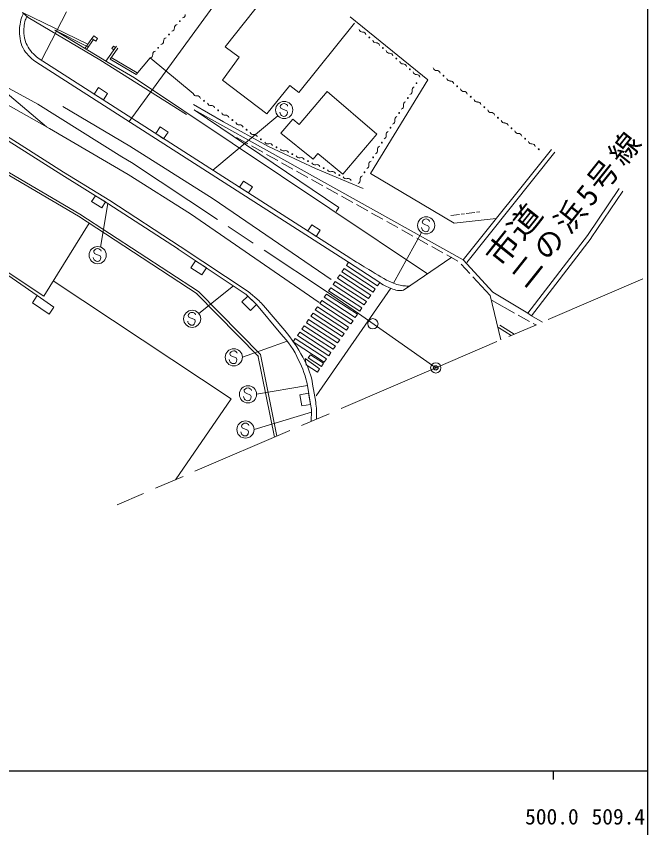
# Model space of a CAD drawing. Units: millimetres at full size, sheet at 1:1000; details may follow other scales. Extents: x 40000 to 680000, y 20000 to 380000.
# Drawn here: x 505508 to 579000, y 198365 to 292860 of the extents above; entities that cross this region are included whole.
import ezdxf
from ezdxf.enums import TextEntityAlignment as Align

# ---------------------------------------------------------------- set-up
doc = ezdxf.new("R2010")
doc.units = ezdxf.units.MM
doc.header["$LTSCALE"] = 1000
doc.header["$PDMODE"] = 32
doc.header["$PDSIZE"] = 500
doc.linetypes.add('CHAIN', pattern=[18.5, 12, -1.5, 3.5, -1.5])
for name, color, linetype, lineweight in [('M-BGD', 7, 'Continuous', 13), ('M-BMK', 2, 'CHAIN', 13), ('M-BMK-SRVR', 3, 'Continuous', 13), ('M-STR-STRC', 7, 'Continuous', 13), ('M-STR-STRD', 7, 'Continuous', 13), ('M-TTL-BAND', 7, 'Continuous', 25)]:
    doc.layers.add(name, color=color, linetype=linetype, lineweight=lineweight)
doc.layers.add('M-BMK-HTXT', color=7, linetype='Continuous')
doc.layers.add('M-OTRS', color=6, linetype='Continuous')
doc.styles.add('ＭＳ ゴシック', font='')
doc.styles.get('ＭＳ ゴシック').set_extended_font_data('MS Gothic')

msp = doc.modelspace()

# ---------------------------------------------------------------- linework, layer by layer
at = {"layer": 'M-BGD'}
for p, q in [((535057, 295942), (529815, 289289)), ((506227, 293300), (513778, 289641)), ((506892, 292722), (506227, 293300)), ((515220, 287799), (506892, 292722)), ((538377, 283995), (544874, 292066)), ((544355, 292804), (553419, 285463)), ((509991, 291228), (513855, 289280)), ((509991, 291228), (516204, 287475)), ((513494, 289112), (514314, 290270)), ((513693, 288992), (514510, 290138)), ((515930, 287641), (517178, 289375)), ((529815, 289289), (531458, 288083)), ((516437, 287874), (517332, 289145)), ((544188, 264213), (507787, 287560)), ((544458, 264634), (508057, 287981)), ((525327, 281426), (515220, 287799)), ((519285, 285702), (516204, 287475)), ((516437, 287874), (519474, 286086)), ((516538, 288046), (519575, 286259)), ((521075, 288015), (519474, 286086)), ((526114, 283863), (521075, 288015)), ((531458, 288083), (529496, 285416)), ((553372, 262870), (519285, 285702)), ((529496, 285416), (534682, 281481)), ((553419, 285463), (546721, 274560)), ((534682, 281481), (537348, 284788)), ((537348, 284788), (538377, 283995)), ((538441, 280259), (541675, 284087)), ((541675, 284087), (547483, 279136)), ((526129, 282582), (529608, 280559)), ((526204, 281950), (543065, 270579)), ((557537, 264480), (526204, 281950)), ((500076, 281173), (510811, 274380)), ((500290, 281511), (511025, 274718)), ((536312, 279244), (537685, 280887)), ((537685, 280887), (538441, 280259)), ((512908, 269832), (495982, 279745)), ((529608, 280559), (534872, 277694)), ((512756, 269573), (495831, 279486)), ((530721, 278974), (530106, 279318)), ((540066, 276231), (536312, 279244)), ((547483, 279136), (543498, 274484)), ((532466, 277998), (531157, 278730)), ((534211, 277021), (532902, 277754)), ((534872, 277694), (540337, 275117)), ((540586, 276894), (540066, 276231)), ((543498, 274484), (540586, 276894)), ((567796, 277343), (557537, 264480)), ((568187, 277032), (557927, 264168)), ((535957, 276045), (534648, 276777)), ((537702, 275068), (536393, 275801)), ((540337, 275117), (545873, 272805)), ((510814, 274378), (516178, 271058)), ((511025, 274718), (516389, 271398)), ((539448, 274092), (538138, 274824)), ((546721, 274560), (556463, 268766)), ((541193, 273115), (539884, 273848)), ((542938, 272139), (541629, 272871)), ((575675, 272789), (572002, 267330)), ((576090, 272510), (572417, 267051)), ((491226, 271915), (508700, 260260)), ((516389, 271398), (524589, 266059)), ((544685, 271165), (543375, 271895)), ((516171, 271063), (524371, 265724)), ((543065, 270579), (542721, 270115)), ((546432, 270191), (545122, 270921)), ((526549, 260548), (512743, 269581)), ((526713, 260799), (512908, 269832)), ((548179, 269217), (546869, 269947)), ((556086, 269668), (557078, 269793)), ((557276, 269818), (557673, 269868)), ((557872, 269893), (558864, 270017)), ((559062, 270042), (559459, 270092)), ((508700, 260260), (513980, 268772)), ((549926, 268243), (548616, 268974)), ((556463, 268766), (561345, 269292)), ((551673, 267270), (550363, 268000)), ((553420, 266296), (552110, 267026)), ((572002, 267330), (565061, 258293)), ((572399, 267026), (565457, 257988)), ((524368, 265726), (532284, 260470)), ((524589, 266059), (532505, 260804)), ((555167, 265322), (553857, 266053)), ((550567, 260953), (556182, 264788)), ((556914, 264349), (555604, 265079)), ((544188, 264213), (547810, 261855)), ((558287, 262899), (557267, 263999)), ((557537, 264480), (560960, 260720)), ((507954, 260326), (503636, 263339)), ((509805, 262042), (530514, 248303)), ((560668, 260333), (558627, 262533)), ((533706, 253245), (526499, 260589)), ((533920, 253455), (526713, 260799)), ((532243, 260501), (533451, 259283)), ((532505, 260804), (533767, 259710)), ((560668, 260333), (561897, 255165)), ((560960, 260720), (565061, 258293)), ((533451, 259283), (536300, 255867)), ((534301, 259168), (536759, 256254)), ((560888, 259767), (563501, 258294)), ((563937, 258049), (565244, 257313)), ((565061, 258293), (565457, 257988)), ((565457, 257988), (566738, 257246)), ((565679, 257067), (565957, 256910)), ((561637, 256620), (563111, 255687)), ((561797, 256874), (563445, 255831)), ((535543, 243838), (533626, 253396)), ((535824, 243959), (533920, 253455)), ((538858, 253159), (539068, 252766)), ((539384, 249849), (539706, 247926)), ((540002, 250027), (540357, 247905)), ((530514, 248303), (524043, 238896)), ((539831, 246186), (539811, 245673)), ((540444, 246113), (540431, 245940))]:
    msp.add_line(p, q, dxfattribs=at)
for points in [[(514314, 290270), (514531, 290582), (514968, 290277), (514751, 289966)], [(517070, 289224), (516864, 288938), (516637, 289102), (516843, 289387)], [(514590, 283791), (515066, 284548), (516129, 283880), (515652, 283123)], [(521738, 279206), (522267, 279991), (523183, 279373), (522655, 278589)], [(531508, 272940), (531964, 273644), (532984, 272984), (532528, 272279)], [(514714, 271964), (515880, 271243), (515451, 270550), (514285, 271271)], [(539422, 267864), (539892, 268588), (540895, 267938), (540425, 267213)], [(526381, 264389), (527630, 263560), (527094, 262753), (525845, 263582)], [(507954, 260326), (507382, 259505), (509320, 258155), (509892, 258977)], [(532459, 260283), (533451, 259283), (532754, 258593), (531763, 259593)], [(539533, 248959), (539768, 247666), (538739, 247478), (538503, 248771)]]:
    msp.add_lwpolyline(points, close=True, dxfattribs=at)
for centre in [(524548, 292280), (523285, 290729), (546600, 290399), (522022, 289179), (548171, 289161), (549741, 287923), (551312, 286684), (555230, 285930), (552083, 285059), (556813, 284707), (558396, 283485), (527355, 283020), (551076, 283331), (529009, 281896), (550069, 281603), (559979, 282262), (530663, 280771), (561562, 281040), (549061, 279876), (563144, 279818), (532317, 279647), (533971, 278523), (548054, 278148), (564727, 278595), (535802, 277602), (566310, 277373), (537630, 276792), (539458, 275981), (547046, 276420), (541287, 275170), (543115, 274359), (546039, 274693)]:
    msp.add_circle(centre, 50, dxfattribs=at)
for centre, radius, start, end in [((524818, 293028), 362, 277.24017, 4.4458), ((523555, 291477), 362, 277.24017, 4.4458), ((524278, 291533), 362, 97.24017, 184.4458), ((545781, 291379), 362, 188.14506, 275.35069), ((523015, 289982), 362, 97.24017, 184.4458), ((545849, 290657), 362, 8.14506, 95.35069), ((522292, 289926), 362, 277.24017, 4.4458), ((547351, 290141), 362, 188.14506, 275.35069), ((547419, 289419), 362, 8.14506, 95.35069), ((521029, 288375), 362, 277.24017, 4.4458), ((521752, 288431), 362, 97.24017, 184.4458), ((548922, 288903), 362, 188.14506, 275.35069), ((548990, 288181), 362, 8.14506, 95.35069), ((550493, 287664), 362, 188.14506, 275.35069), ((550560, 286943), 362, 8.14506, 95.35069), ((552063, 286426), 362, 188.14506, 275.35069), ((554401, 286901), 362, 188.72077, 275.92641), ((554476, 286180), 362, 8.72077, 95.92641), ((552131, 285704), 362, 8.14506, 95.35069), ((555984, 285679), 362, 188.72077, 275.92641), ((551932, 284279), 362, 106.15096, 193.3566), ((556059, 284958), 362, 8.72077, 95.92641), ((526468, 283939), 362, 192.19657, 279.40221), ((526587, 283224), 362, 12.19657, 99.40221), ((551227, 284111), 362, 286.15096, 13.3566), ((557567, 284457), 362, 188.72077, 275.92641), ((557642, 283735), 362, 8.72077, 95.92641), ((528123, 282815), 362, 192.19657, 279.40221), ((550925, 282551), 362, 106.15096, 193.3566), ((559150, 283234), 362, 188.72077, 275.92641), ((559225, 282513), 362, 8.72077, 95.92641), ((528241, 282100), 362, 12.19657, 99.40221), ((529777, 281691), 362, 192.19657, 279.40221), ((550220, 282384), 362, 286.15096, 13.3566), ((560733, 282012), 362, 188.72077, 275.92641), ((560807, 281291), 362, 8.72077, 95.92641), ((529895, 280976), 362, 12.19657, 99.40221), ((549212, 280656), 362, 286.15096, 13.3566), ((549918, 280823), 362, 106.15096, 193.3566), ((562316, 280789), 362, 188.72077, 275.92641), ((531431, 280567), 362, 192.19657, 279.40221), ((531549, 279852), 362, 12.19657, 99.40221), ((562390, 280068), 362, 8.72077, 95.92641), ((533085, 279443), 362, 192.19657, 279.40221), ((533203, 278727), 362, 12.19657, 99.40221), ((548205, 278928), 362, 286.15096, 13.3566), ((548910, 279096), 362, 106.15096, 193.3566), ((563899, 279567), 362, 188.72077, 275.92641), ((563973, 278846), 362, 8.72077, 95.92641), ((534766, 278349), 362, 202.47588, 289.68152), ((535010, 277667), 362, 22.47588, 109.68152), ((565481, 278345), 362, 188.72077, 275.92641), ((565556, 277623), 362, 8.72077, 95.92641), ((536594, 277538), 362, 202.47588, 289.68152), ((536838, 276856), 362, 22.47588, 109.68152), ((547197, 277200), 362, 286.15096, 13.3566), ((547903, 277368), 362, 106.15096, 193.3566), ((538422, 276727), 362, 202.47588, 289.68152), ((538666, 276045), 362, 22.47588, 109.68152), ((546895, 275640), 362, 106.15096, 193.3566), ((540250, 275916), 362, 202.47588, 289.68152), ((540495, 275234), 362, 22.47588, 109.68152), ((546190, 275473), 362, 286.15096, 13.3566), ((542079, 275105), 362, 202.47588, 289.68152), ((542323, 274423), 362, 22.47588, 109.68152), ((543907, 274294), 362, 202.47588, 289.68152), ((545888, 273912), 362, 106.15096, 193.3566), ((544151, 273612), 362, 22.47588, 109.68152), ((545182, 273745), 362, 286.15096, 13.3566), ((530564, 256016), 4889, 40.14483, 49.07748), ((523091, 244726), 17880, 28.13924, 40.14483), ((529352, 248947), 9806, 23.2678, 44.88805), ((529680, 248171), 9848, 9.80924, 28.17314), ((531184, 248550), 8940, 9.50956, 28.13924), ((535313, 246737), 4551, 353.04264, 15.14631), ((532828, 246644), 7634, 356.01567, 9.50956)]:
    msp.add_arc(centre, radius, start, end, dxfattribs=at)
for points, knots in [([(507787, 287560), (507368, 287862), (507217, 287967), (506918, 288296), (506644, 288596), (506494, 288777), (506308, 289138), (506099, 289543), (506034, 289801), (505952, 290249), (505876, 290669), (505875, 290913), (505887, 291339), (505896, 291669), (505930, 291853), (505990, 292176), (506061, 292558), (506130, 292773), (506311, 293116), (506327, 293145), (506331, 293157), (506352, 293191)], [0, 0, 0, 0, 1, 1, 1, 2, 2, 2, 3, 3, 3, 4, 4, 4, 5, 5, 5, 6, 6, 6, 7, 7, 7, 7]), ([(508057, 287981), (507705, 288264), (507584, 288363), (507332, 288656), (507076, 288954), (506948, 289139), (506768, 289488), (506609, 289795), (506546, 289985), (506472, 290322), (506380, 290739), (506387, 290986), (506406, 291412), (506422, 291741), (506426, 291931), (506510, 292249), (506538, 292359), (506575, 292414), (506618, 292518), (506671, 292644), (506688, 292685), (506757, 292840)], [0, 0, 0, 0, 1, 1, 1, 2, 2, 2, 3, 3, 3, 4, 4, 4, 5, 5, 5, 6, 6, 6, 7, 7, 7, 7]), ([(544458, 264634), (545451, 264014), (545716, 263853), (546534, 263372), (547642, 262720), (548222, 262264), (549409, 261770), (549707, 261646), (549889, 261615), (550203, 261542), (550437, 261487), (550573, 261478), (550813, 261460), (551028, 261443), (551165, 261416), (551364, 261498), (551364, 261498), (551364, 261498), (551364, 261498), (551364, 261498), (551364, 261498), (551364, 261498)], [0, 0, 0, 0, 1, 1, 1, 2, 2, 2, 3, 3, 3, 4, 4, 4, 5, 5, 5, 6, 6, 6, 7, 7, 7, 7]), ([(547810, 261855), (548155, 261624), (548264, 261549), (548577, 261397), (548865, 261257), (549035, 261195), (549339, 261095), (549620, 261003), (549779, 260929), (550074, 260919), (550267, 260912), (550350, 260917), (550567, 260953)], [0, 0, 0, 0, 1, 1, 1, 2, 2, 2, 3, 3, 3, 4, 4, 4, 4])]:
    msp.add_open_spline(points, degree=3, knots=knots, dxfattribs=at)
at = {"layer": 'M-BMK'}
for p, q in [((508025, 282618), (493623, 290515)), ((517815, 276495), (508025, 282618)), ((517815, 276495), (518910, 275816)), ((518910, 275816), (541597, 260818)), ((578437, 262274), (554329, 251913)), ((541597, 260818), (545336, 258232)), ((545336, 258232), (554329, 251913)), ((554329, 251913), (517239, 235972))]:
    msp.add_line(p, q, dxfattribs=at)
at = {"layer": 'M-BMK-SRVR'}
for centre in [(547013, 257053), (554329, 251913)]:
    msp.add_circle(centre, 600, dxfattribs=at)
at = {"layer": 'M-OTRS'}
msp.add_point((554329, 251913), dxfattribs=at)
at = {"layer": 'M-STR-STRC'}
for p, q in [((518664, 280584), (540000, 310000)), ((508429, 287742), (511372, 293370)), ((536393, 282587), (536258, 282454)), ((536529, 282674), (536393, 282587)), ((536696, 282699), (536529, 282674)), ((536811, 282678), (536696, 282699)), ((536952, 282599), (536811, 282678)), ((537058, 282519), (536952, 282599)), ((510936, 282354), (518737, 277735)), ((536204, 281567), (536170, 281679)), ((536258, 282454), (536237, 282342)), ((536237, 282342), (536314, 282155)), ((536314, 282155), (536462, 282075)), ((536462, 282075), (536985, 281862)), ((536985, 281862), (537057, 281686)), ((537057, 281686), (537017, 281460)), ((537087, 282406), (537058, 282519)), ((528397, 274935), (535963, 281264)), ((536280, 281386), (536204, 281567)), ((536379, 281308), (536280, 281386)), ((536522, 281226), (536379, 281308)), ((536641, 281204), (536522, 281226)), ((536810, 281225), (536641, 281204)), ((536939, 281315), (536810, 281225)), ((537017, 281460), (536939, 281315)), ((509374, 279796), (518547, 274437)), ((518737, 277735), (528430, 271585)), ((518547, 274437), (525784, 269869)), ((528430, 271585), (542138, 262210)), ((516178, 271058), (515326, 265985)), ((525784, 269869), (540758, 259528)), ((552776, 269017), (552755, 268904)), ((552755, 268904), (552832, 268718)), ((552911, 269150), (552776, 269017)), ((552832, 268718), (552980, 268638)), ((553047, 269236), (552911, 269150)), ((552980, 268638), (553503, 268425)), ((553214, 269262), (553047, 269236)), ((553329, 269241), (553214, 269262)), ((553470, 269162), (553329, 269241)), ((553576, 269082), (553470, 269162)), ((553503, 268425), (553575, 268249)), ((553605, 268969), (553576, 269082)), ((549409, 261770), (552662, 267675)), ((552722, 268130), (552688, 268242)), ((552798, 267949), (552722, 268130)), ((552897, 267871), (552798, 267949)), ((553040, 267789), (552897, 267871)), ((553159, 267767), (553040, 267789)), ((553328, 267788), (553159, 267767)), ((553457, 267878), (553328, 267788)), ((553535, 268023), (553457, 267878)), ((553575, 268249), (553535, 268023)), ((514555, 265551), (514534, 265438)), ((514690, 265683), (514555, 265551)), ((514825, 265770), (514690, 265683)), ((514992, 265796), (514825, 265770)), ((515107, 265774), (514992, 265796)), ((515248, 265695), (515107, 265774)), ((515354, 265615), (515248, 265695)), ((515384, 265502), (515354, 265615)), ((514500, 264664), (514466, 264775)), ((514576, 264482), (514500, 264664)), ((514534, 265438), (514611, 265252)), ((514611, 265252), (514758, 265171)), ((514758, 265171), (515281, 264959)), ((515281, 264959), (515353, 264783)), ((515353, 264783), (515313, 264557)), ((514676, 264404), (514576, 264482)), ((514818, 264322), (514676, 264404)), ((514938, 264300), (514818, 264322)), ((515106, 264321), (514938, 264300)), ((515236, 264411), (515106, 264321)), ((515313, 264557), (515236, 264411)), ((530794, 261459), (526772, 258242)), ((540412, 248657), (549086, 261194)), ((525548, 258135), (525526, 258023)), ((525526, 258023), (525604, 257836)), ((525682, 258268), (525548, 258135)), ((525818, 258355), (525682, 258268)), ((525985, 258380), (525818, 258355)), ((526100, 258359), (525985, 258380)), ((526241, 258280), (526100, 258359)), ((526347, 258200), (526241, 258280)), ((526376, 258087), (526347, 258200)), ((525493, 257249), (525459, 257360)), ((525569, 257067), (525493, 257249)), ((525669, 256989), (525569, 257067)), ((525604, 257836), (525751, 257756)), ((525751, 257756), (526274, 257543)), ((526306, 257141), (526228, 256996)), ((526274, 257543), (526346, 257367)), ((526346, 257367), (526306, 257141)), ((525811, 256907), (525669, 256989)), ((525930, 256885), (525811, 256907)), ((526099, 256906), (525930, 256885)), ((526228, 256996), (526099, 256906)), ((537049, 255023), (531825, 253159)), ((530390, 253658), (530369, 253545)), ((530369, 253545), (530446, 253359)), ((530525, 253790), (530390, 253658)), ((530446, 253359), (530593, 253278)), ((530660, 253877), (530525, 253790)), ((530593, 253278), (531116, 253066)), ((530828, 253903), (530660, 253877)), ((530942, 253881), (530828, 253903)), ((531083, 253802), (530942, 253881)), ((531190, 253722), (531083, 253802)), ((531219, 253609), (531190, 253722)), ((530336, 252771), (530302, 252882)), ((530411, 252589), (530336, 252771)), ((530511, 252511), (530411, 252589)), ((530654, 252429), (530511, 252511)), ((530773, 252407), (530654, 252429)), ((530942, 252428), (530773, 252407)), ((531071, 252518), (530942, 252428)), ((531148, 252664), (531071, 252518)), ((531116, 253066), (531189, 252890)), ((531189, 252890), (531148, 252664)), ((532179, 249477), (532044, 249345)), ((532314, 249564), (532179, 249477)), ((532482, 249590), (532314, 249564)), ((532597, 249568), (532482, 249590)), ((532737, 249489), (532597, 249568)), ((532844, 249409), (532737, 249489)), ((539384, 249849), (533479, 248846)), ((531990, 248458), (531956, 248569)), ((532044, 249345), (532023, 249232)), ((532023, 249232), (532100, 249046)), ((532100, 249046), (532248, 248965)), ((532248, 248965), (532771, 248753)), ((532771, 248753), (532843, 248577)), ((532843, 248577), (532803, 248351)), ((532873, 249296), (532844, 249409)), ((532066, 248276), (531990, 248458)), ((532165, 248198), (532066, 248276)), ((532308, 248117), (532165, 248198)), ((532427, 248094), (532308, 248117)), ((532596, 248115), (532427, 248094)), ((532725, 248205), (532596, 248115)), ((532803, 248351), (532725, 248205)), ((539864, 246773), (533178, 244742)), ((531743, 245241), (531722, 245128)), ((531722, 245128), (531799, 244942)), ((531878, 245373), (531743, 245241)), ((531799, 244942), (531946, 244861)), ((532013, 245460), (531878, 245373)), ((531946, 244861), (532469, 244649)), ((532181, 245486), (532013, 245460)), ((532296, 245464), (532181, 245486)), ((532436, 245385), (532296, 245464)), ((532543, 245305), (532436, 245385)), ((532572, 245192), (532543, 245305)), ((531689, 244354), (531655, 244465)), ((531764, 244172), (531689, 244354)), ((531864, 244094), (531764, 244172)), ((532007, 244012), (531864, 244094)), ((532126, 243990), (532007, 244012)), ((532295, 244011), (532126, 243990)), ((532424, 244101), (532295, 244011)), ((532501, 244247), (532424, 244101)), ((532469, 244649), (532542, 244472)), ((532542, 244472), (532501, 244247))]:
    msp.add_line(p, q, dxfattribs=at)
for points in [[(544188, 264213), (547810, 261855), (547553, 261485), (543930, 263844)], [(543154, 262731), (546777, 260373), (546519, 260004), (542896, 262362)], [(543671, 263472), (547293, 261114), (547036, 260745), (543413, 263103)], [(542637, 261991), (546260, 259632), (546002, 259263), (542380, 261621)], [(542120, 261250), (545743, 258891), (545485, 258522), (541863, 260881)], [(541603, 260509), (545226, 258150), (544968, 257781), (541346, 260140)], [(540570, 259027), (544192, 256669), (543935, 256299), (540312, 258658)], [(541087, 259768), (544709, 257410), (544452, 257040), (540829, 259399)], [(540053, 258286), (543675, 255928), (543418, 255559), (539795, 257917)], [(539536, 257545), (543158, 255187), (542901, 254818), (539278, 257176)], [(539019, 256805), (542642, 254446), (542384, 254077), (538761, 256435)], [(537985, 255323), (541608, 252964), (541350, 252595), (537728, 254954)], [(538502, 256064), (542125, 253705), (541867, 253336), (538245, 255695)], [(539750, 253443), (541274, 252458), (541016, 252088), (539492, 253074)], [(539145, 252997), (540816, 251801), (540559, 251431), (539236, 252286)]]:
    msp.add_lwpolyline(points, close=True, dxfattribs=at)
for centre in [(536693, 281947), (553211, 268510), (514990, 265044), (525982, 257628), (530825, 253151), (532479, 248838), (532178, 244733)]:
    msp.add_circle(centre, 1000, dxfattribs=at)
at = {"layer": 'M-STR-STRD'}
for p, q in [((509374, 279796), (491055, 290085)), ((502162, 285734), (509024, 279992))]:
    msp.add_line(p, q, dxfattribs=at)
at = {"layer": 'M-TTL-BAND'}
for p, q in [((579000, 20000), (579000, 370000)), ((40000, 205000), (579000, 205000)), ((568000, 205000), (568000, 204000))]:
    msp.add_line(p, q, dxfattribs=at)

# ---------------------------------------------------------------- texts
at = {"layer": 'M-BMK-HTXT', "style": 'ＭＳ ゴシック', "width": 1.15}
msp.add_text('市道', height=2566, rotation=51.425, dxfattribs=at).set_placement((560903, 264242), align=Align.MIDDLE_LEFT)
at = {"layer": 'M-BMK-HTXT', "insert": (563938, 261744), "char_height": 2566, "attachment_point": 4, "rotation": 51.425, "style": 'ＭＳ ゴシック'}
msp.add_mtext('\\T1.16;二の浜5号線', dxfattribs=at)
at = {"layer": 'M-TTL-BAND', "style": 'ＭＳ ゴシック'}
for s, p in [('500.0', (567844, 198195)), ('509.4', (575576, 198195))]:
    msp.add_text(s, height=1833, dxfattribs=at).set_placement(p, align=Align.BOTTOM_CENTER)

doc.saveas('drawing.dxf')
